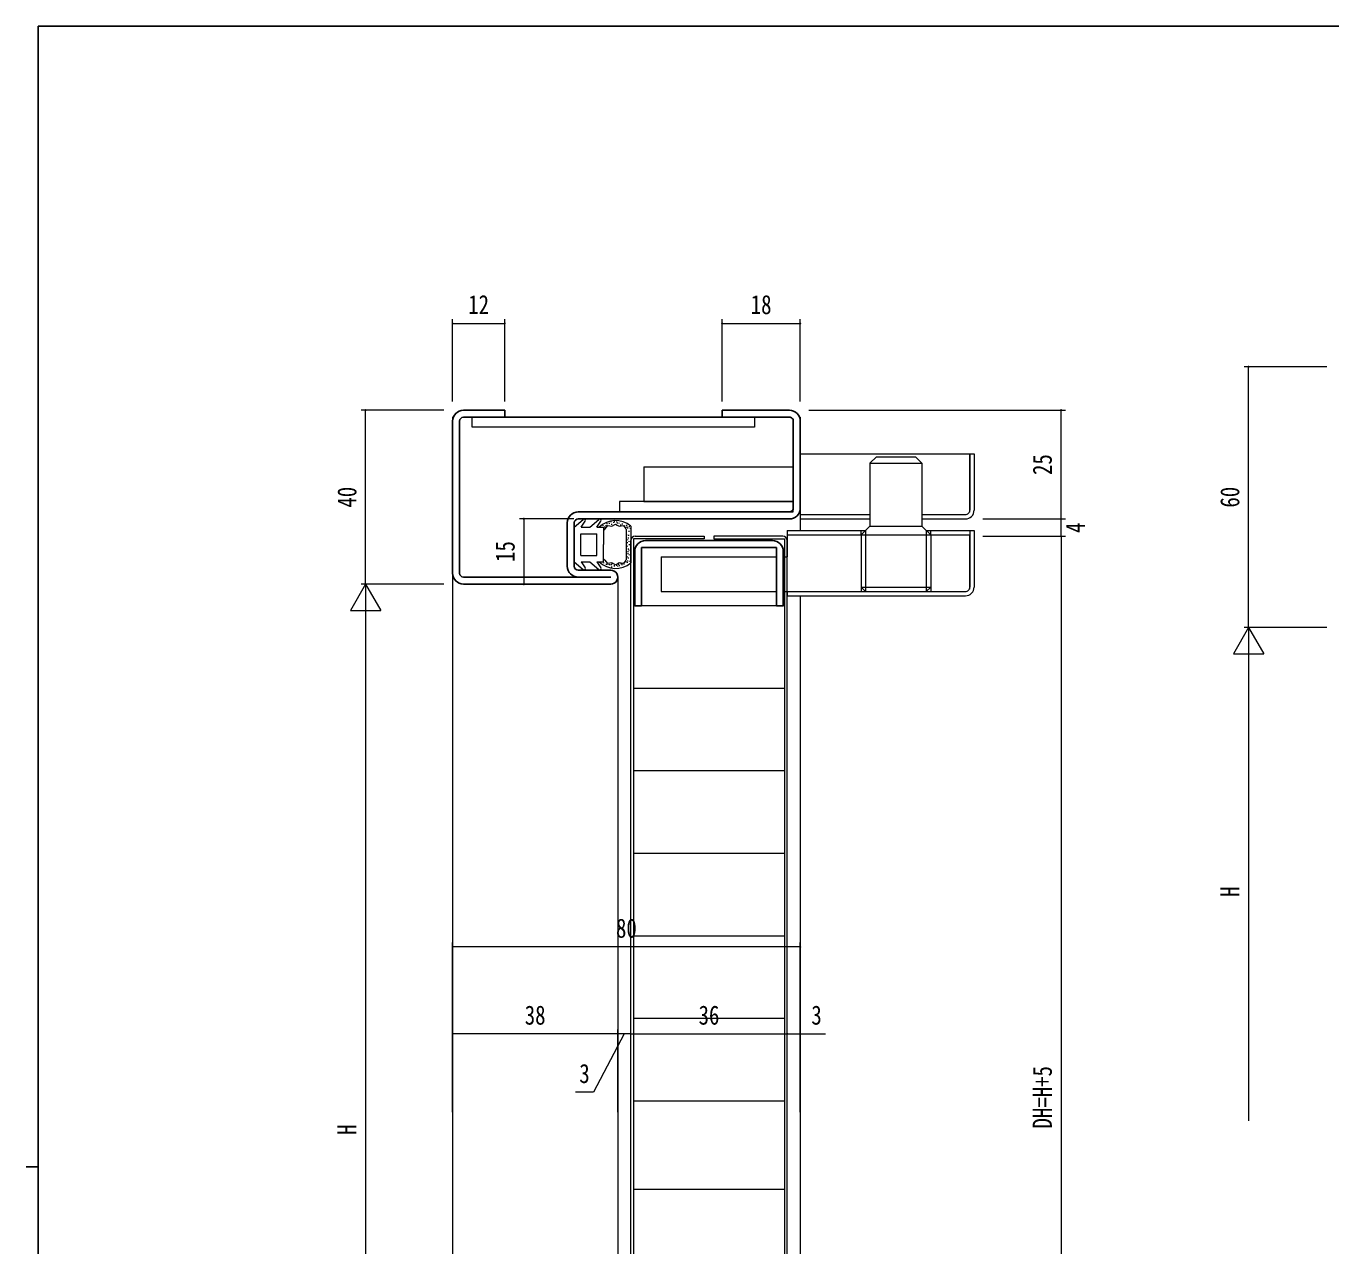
# Model space of a CAD drawing. Units: millimetres, scale not verified. Extents: x -397 to 397, y -282 to 282.
# Drawn here: x -396.7 to -96.5, y -1.4 to 279.3 of the extents above; entities that cross this region are included whole.
import ezdxf
from ezdxf.enums import TextEntityAlignment as Align

# ---------------------------------------------------------------- set-up
doc = ezdxf.new("R2010")
doc.units = ezdxf.units.MM
doc.header["$LTSCALE"] = 2
doc.layers.add('0-2_YKK_11', color=7, linetype='Continuous')
doc.layers.add('0-7_YKK_ZWAK', color=7, linetype='Continuous')
for name, color, linetype, lineweight in [('0-3_YKK_12', 2, 'Continuous', 18), ('0-4_YKK_13', 4, 'Continuous', 18), ('0-6_YKK_D', 6, 'Continuous', 18)]:
    doc.layers.add(name, color=color, linetype=linetype, lineweight=lineweight)
doc.styles.add('ＭＳ ゴシック', font='')
doc.styles.get('ＭＳ ゴシック').set_extended_font_data('MS Gothic')

msp = doc.modelspace()

# ---------------------------------------------------------------- linework, layer by layer
at = {"layer": '0-2_YKK_11'}
for p, q in [((-286.571, 190.897), (-296.071, 190.897)), ((-296.071, 189.297), (-286.571, 189.297)), ((-286.571, 189.297), (-286.571, 190.897)), ((-236.571, 190.897), (-236.571, 189.297)), ((-221.071, 190.897), (-236.571, 190.897)), ((-236.571, 189.297), (-221.071, 189.297)), ((-298.571, 188.397), (-298.571, 153.397)), ((-296.971, 153.397), (-296.971, 188.397)), ((-220.171, 188.397), (-220.171, 168.397)), ((-218.571, 168.397), (-218.571, 188.397)), ((-221.071, 167.497), (-269.671, 167.497)), ((-269.671, 165.897), (-221.071, 165.897)), ((-272.171, 164.997), (-272.171, 154.997)), ((-270.571, 154.997), (-270.571, 164.997)), ((-255.071, 145.898), (-255.071, 159.298)), ((-255.071, 159.298), (-224.071, 159.298)), ((-224.971, 160.898), (-254.171, 160.898)), ((-224.071, 159.298), (-224.071, 145.898)), ((-256.671, 158.398), (-256.671, 145.898)), ((-222.471, 145.898), (-222.471, 158.398)), ((-262.171, 154.097), (-269.671, 154.097)), ((-262.171, 152.497), (-296.071, 152.497)), ((-296.071, 150.897), (-262.171, 150.897)), ((-256.671, 145.898), (-255.071, 145.898)), ((-224.071, 145.898), (-222.471, 145.898))]:
    msp.add_line(p, q, dxfattribs=at)
for centre, radius, start, end in [((-296.071, 188.397), 2.5, 90.00002, 180), ((-296.071, 188.397), 0.9, 90.00002, 180), ((-221.071, 188.397), 2.5, 359.99998, 90.00002), ((-221.071, 188.397), 0.9, 359.99998, 90.00002), ((-221.071, 168.397), 0.9, 270, 359.99998), ((-221.071, 168.397), 2.5, 270, 0.00033), ((-269.671, 164.997), 2.5, 90.00002, 180), ((-269.671, 164.997), 0.9, 90.00002, 180), ((-254.171, 158.398), 2.5, 90.00001, 179.99999), ((-224.971, 158.398), 2.5, 0.00001, 89.99999), ((-296.071, 153.397), 2.5, 180, 270), ((-296.071, 153.397), 0.9, 180, 270), ((-269.671, 154.997), 2.5, 180, 270), ((-269.671, 154.997), 0.9, 180, 269.99901), ((-262.171, 152.497), 1.6, 270, 90.00054)]:
    msp.add_arc(centre, radius, start, end, dxfattribs=at)
at = {"layer": '0-3_YKK_12'}
for p, q in [((-298.571, 189.297), (-298.571, -119.103)), ((-298.403, 189.297), (-298.571, 189.297)), ((-221.071, 189.297), (-296.071, 189.297)), ((-218.571, 189.297), (-218.738, 189.297)), ((-218.571, 189.297), (-218.571, 163.198)), ((-260.571, 152.497), (-260.571, -119.103))]:
    msp.add_line(p, q, dxfattribs=at)
msp.add_lwpolyline([(-218.571, 148.198), (-218.571, -119.103), (-298.571, -119.103)], dxfattribs=at)
at = {"layer": '0-4_YKK_13'}
for p, q in [((-294.071, 189.297), (-229.071, 189.297)), ((-294.071, 186.997), (-294.071, 189.297)), ((-229.071, 189.297), (-229.071, 186.997)), ((-229.071, 186.997), (-294.071, 186.997)), ((-218.571, 180.898), (-178.571, 180.898)), ((-218.571, 180.898), (-218.571, 177.898)), ((-201.071, 180.198), (-202.571, 178.698)), ((-201.071, 180.198), (-192.071, 180.198)), ((-192.071, 180.198), (-190.571, 178.698)), ((-179.671, 180.898), (-179.671, 167.462)), ((-179.571, 180.898), (-179.571, 167.898)), ((-178.571, 180.898), (-178.571, 167.898)), ((-254.571, 177.898), (-254.571, 169.898)), ((-254.571, 177.898), (-220.171, 177.898)), ((-202.571, 178.698), (-202.571, 164.198)), ((-202.571, 178.698), (-190.571, 178.698)), ((-190.571, 178.698), (-190.571, 164.198)), ((-220.171, 169.897), (-260.171, 169.897)), ((-260.171, 169.897), (-260.171, 167.497)), ((-254.571, 169.898), (-220.171, 169.898)), ((-220.171, 167.497), (-220.171, 169.897)), ((-218.571, 169.898), (-218.571, 165.898)), ((-270.571, 163.997), (-268.492, 165.742)), ((-268.952, 163.997), (-268.05, 165.345)), ((-266.971, 163.997), (-264.892, 165.742)), ((-265.352, 163.997), (-264.45, 165.345)), ((-262.054, 165.117), (-262.054, 165.317)), ((-261.445, 164.962), (-261.445, 165.162)), ((-261.302, 165.164), (-261.302, 165.364)), ((-260.765, 165.129), (-260.765, 165.329)), ((-260.171, 167.497), (-220.171, 167.497)), ((-218.571, 166.898), (-202.571, 166.898)), ((-218.571, 165.898), (-202.571, 165.898)), ((-190.571, 166.898), (-180.571, 166.898)), ((-190.571, 165.898), (-180.571, 165.898)), ((-270.571, 163.997), (-270.571, 155.997)), ((-268.952, 163.997), (-266.971, 163.997)), ((-265.371, 157.497), (-265.371, 162.497)), ((-265.352, 163.997), (-263.871, 163.997)), ((-263.91, 164.278), (-263.91, 164.478)), ((-263.871, 163.997), (-263.871, 159.997)), ((-263.535, 163.926), (-263.535, 164.126)), ((-263.207, 164.22), (-263.207, 164.42)), ((-263.031, 164.701), (-263.031, 164.901)), ((-262.468, 164.759), (-262.468, 164.959)), ((-261.946, 164.556), (-261.946, 164.756)), ((-260.622, 164.83), (-260.622, 165.03)), ((-260.205, 164.806), (-260.205, 165.006)), ((-259.871, 164.389), (-259.871, 164.589)), ((-259.489, 164.604), (-259.489, 164.804)), ((-258.952, 164.198), (-258.952, 164.398)), ((-258.714, 163.793), (-258.714, 163.993)), ((-258.571, 156.478), (-258.571, 163.517)), ((-258.475, 164.329), (-258.475, 164.529)), ((-258.444, 162.081), (-258.444, 162.281)), ((-258.368, 163.912), (-258.368, 164.112)), ((-258.265, 163.725), (-258.265, 163.925)), ((-258.051, 162.009), (-258.051, 162.209)), ((-257.979, 162.921), (-257.979, 163.121)), ((-257.867, 164.031), (-257.867, 164.231)), ((-257.604, 163.602), (-257.604, 163.802)), ((-257.571, 164.24), (-257.571, 155.755)), ((-221.571, 163.198), (-221.571, 157.198)), ((-221.571, 163.198), (-203.571, 163.198)), ((-204.571, 162.198), (-202.571, 164.198)), ((-204.571, 162.198), (-204.571, 163.198)), ((-204.571, 162.198), (-204.571, 150.198)), ((-203.571, 163.198), (-203.571, 149.198)), ((-202.571, 164.198), (-190.571, 164.198)), ((-188.571, 162.198), (-190.571, 164.198)), ((-189.571, 163.198), (-178.571, 163.198)), ((-189.571, 163.198), (-189.571, 149.198)), ((-188.571, 162.198), (-188.571, 163.198)), ((-188.571, 162.198), (-188.571, 150.198)), ((-179.571, 163.198), (-179.571, 150.198)), ((-178.571, 163.198), (-178.571, 150.198)), ((-263.871, 155.997), (-263.871, 159.997)), ((-258.301, 160.312), (-258.301, 160.512)), ((-258.301, 159.525), (-258.301, 159.725)), ((-258.247, 160.991), (-258.247, 161.191)), ((-258.104, 161.42), (-258.104, 161.62)), ((-257.961, 160.597), (-257.961, 160.797)), ((-257.89, 159.865), (-257.89, 160.065)), ((-257.571, -91.903), (-257.571, 160.897)), ((-256.571, 161.897), (-240.671, 161.897)), ((-222.571, 161.897), (-238.471, 161.897)), ((-221.571, -92.103), (-221.571, 160.897)), ((-269.071, 157.497), (-265.371, 157.497)), ((-258.654, 155.955), (-258.654, 156.155)), ((-258.354, 157.077), (-258.354, 157.277)), ((-258.272, 156.11), (-258.272, 156.31)), ((-258.158, 158.238), (-258.158, 158.438)), ((-258.14, 157.791), (-258.14, 157.991)), ((-258.068, 158.864), (-258.068, 159.064)), ((-258.068, 156.791), (-258.068, 156.991)), ((-257.925, 158.596), (-257.925, 158.796)), ((-257.872, 157.523), (-257.872, 157.723)), ((-257.724, 156.015), (-257.724, 156.215)), ((-250.571, 157.198), (-250.571, 149.198)), ((-250.571, 157.198), (-224.071, 157.198)), ((-222.471, 157.198), (-221.571, 157.198)), ((-270.571, 155.997), (-268.492, 154.253)), ((-268.952, 155.997), (-268.05, 154.65)), ((-268.952, 155.997), (-266.971, 155.997)), ((-266.971, 155.997), (-264.892, 154.253)), ((-265.352, 155.997), (-264.45, 154.65)), ((-265.352, 155.997), (-263.871, 155.997)), ((-263.805, 155.68), (-263.805, 155.88)), ((-263.183, 155.352), (-263.183, 155.552)), ((-262.796, 155.293), (-262.796, 155.493)), ((-262.374, 155.246), (-262.374, 155.446)), ((-262.042, 155.252), (-262.042, 155.452)), ((-261.958, 154.715), (-261.958, 154.915)), ((-261.875, 155.478), (-261.875, 155.678)), ((-261.35, 155.085), (-261.35, 155.285)), ((-261.326, 154.906), (-261.326, 155.106)), ((-260.754, 155.12), (-260.754, 155.32)), ((-260.563, 154.918), (-260.563, 155.118)), ((-260.3, 155.323), (-260.3, 155.523)), ((-260.169, 155.049), (-260.169, 155.249)), ((-259.799, 155.454), (-259.799, 155.654)), ((-259.573, 155.216), (-259.573, 155.416)), ((-259.561, 155.49), (-259.561, 155.69)), ((-259.095, 155.431), (-259.095, 155.631)), ((-258.356, 155.765), (-258.356, 155.965)), ((-204.571, 150.198), (-188.571, 150.198)), ((-203.571, 149.198), (-204.571, 150.198)), ((-204.571, 150.198), (-204.571, 149.198)), ((-188.571, 150.198), (-189.571, 149.198)), ((-188.571, 150.198), (-188.571, 149.198)), ((-250.571, 149.198), (-224.071, 149.198)), ((-222.471, 149.198), (-180.571, 149.198)), ((-221.571, 149.198), (-221.571, 148.198)), ((-221.571, 148.198), (-180.571, 148.198)), ((-222.171, 145.898), (-256.971, 145.898)), ((-222.171, 126.898), (-256.971, 126.898)), ((-222.171, 107.898), (-256.971, 107.898)), ((-222.171, 88.898), (-256.971, 88.898)), ((-222.171, 69.898), (-256.971, 69.898)), ((-222.171, 50.898), (-256.971, 50.898)), ((-222.171, 31.898), (-256.971, 31.898)), ((-222.171, 11.597), (-256.971, 11.597))]:
    msp.add_line(p, q, dxfattribs=at)
for points in [[(-269.071, 157.497), (-269.071, 162.497), (-265.371, 162.497)], [(-263.46, 163.573), (-262.869, 164.34), (-261.91, 164.215), (-261.071, 164.697), (-260.675, 164.477), (-260.232, 164.215), (-259.272, 164.34), (-258.682, 163.573)], [(-221.571, 162.198), (-179.671, 162.198), (-179.671, 149.762)], [(-240.671, 161.897), (-240.671, 161.297), (-256.971, 161.297), (-256.971, -92.003)], [(-238.471, 161.897), (-238.471, 161.297), (-222.171, 161.297), (-222.171, -92.503)], [(-258.682, 156.422), (-259.272, 155.655), (-260.232, 155.78), (-260.675, 155.518), (-261.071, 155.297), (-261.91, 155.78), (-262.869, 155.655), (-263.46, 156.422)]]:
    msp.add_lwpolyline(points, dxfattribs=at)
for centre, radius, start, end in [((-268.299, 165.512), 0.3, 326.21114, 130.00244), ((-264.699, 165.512), 0.3, 326.21114, 130.00244), ((-261.071, 159.997), 5.5, 50.48037, 133.34176), ((-180.571, 167.898), 2, 269.99998, 0.00002), ((-180.571, 167.898), 1, 269.99998, 0.00002), ((-261.071, 159.997), 4.3, 123.7501, 130.62949), ((-256.571, 160.897), 1, 90, 180), ((-222.571, 160.897), 1, 0, 90), ((-261.071, 159.997), 4.3, 229.37072, 236.2501), ((-268.299, 154.483), 0.3, 229.99756, 33.78886), ((-264.699, 154.483), 0.3, 229.99756, 33.78886), ((-261.071, 159.997), 5.5, 226.65825, 309.51964), ((-180.571, 150.198), 1, 269.99998, 0.00002), ((-180.571, 150.198), 2, 269.99998, 0.00002)]:
    msp.add_arc(centre, radius, start, end, dxfattribs=at)
at = {"layer": '0-6_YKK_D'}
for p, q in [((-298.571, 192.897), (-298.571, 211.897)), ((-298.571, 210.897), (-286.571, 210.897)), ((-286.571, 192.897), (-286.571, 211.897)), ((-236.571, 192.897), (-236.571, 211.897)), ((-236.571, 210.897), (-218.571, 210.897)), ((-218.571, 192.897), (-218.571, 211.897)), ((-97.429, 200.897), (-116.429, 200.897)), ((-115.429, 140.897), (-115.429, 200.897)), ((-300.571, 190.897), (-319.571, 190.897)), ((-318.571, 150.897), (-318.571, 190.897)), ((-216.571, 190.897), (-157.57, 190.897)), ((-158.57, 165.897), (-158.57, 190.897)), ((-270.671, 165.897), (-283.171, 165.897)), ((-282.171, 165.897), (-282.171, 150.897)), ((-176.57, 165.897), (-157.57, 165.897)), ((-176.57, 165.897), (-157.57, 165.897)), ((-158.57, 161.897), (-158.57, 165.897)), ((-176.57, 161.897), (-157.57, 161.897)), ((-166.571, 161.897), (-157.57, 161.897)), ((-158.57, 161.897), (-158.57, -93.103)), ((-318.571, 150.897), (-322.071, 144.835)), ((-300.571, 150.897), (-319.571, 150.897)), ((-300.571, 150.897), (-319.571, 150.897)), ((-318.571, 150.897), (-318.571, 138.773)), ((-318.571, 150.897), (-315.071, 144.835)), ((-263.171, 150.897), (-283.171, 150.897)), ((-322.071, 144.835), (-315.071, 144.835)), ((-318.571, 143.897), (-318.571, -92.103)), ((-115.429, 140.897), (-118.929, 134.835)), ((-97.429, 140.897), (-116.429, 140.897)), ((-97.429, 140.897), (-116.429, 140.897)), ((-115.429, 140.897), (-115.429, 128.773)), ((-115.429, 140.897), (-111.929, 134.835)), ((-118.929, 134.835), (-111.929, 134.835)), ((-115.429, 133.897), (-115.429, 27.397)), ((-298.571, 29.397), (-298.571, 68.397)), ((-218.571, 67.397), (-298.571, 67.397)), ((-218.571, 29.397), (-218.571, 68.397)), ((-298.571, 29.397), (-298.571, 48.397)), ((-260.571, 29.397), (-260.571, 48.397)), ((-260.571, 29.397), (-260.571, 48.397)), ((-257.571, 29.397), (-257.571, 48.397)), ((-257.571, 29.397), (-257.571, 48.397)), ((-221.571, 29.397), (-221.571, 48.397)), ((-221.571, 29.397), (-221.571, 48.397)), ((-218.571, 29.397), (-218.571, 48.397)), ((-260.571, 47.397), (-298.571, 47.397)), ((-259.071, 47.397), (-266.173, 33.959)), ((-257.571, 47.397), (-260.571, 47.397)), ((-257.571, 47.397), (-221.571, 47.397)), ((-221.571, 47.397), (-218.571, 47.397)), ((-218.571, 47.397), (-212.785, 47.397)), ((-266.173, 33.959), (-270.258, 33.959))]:
    msp.add_line(p, q, dxfattribs=at)
for centre, start, end in [((-298.571, 210.897), 0, 180), ((-298.571, 210.897), 180, 0), ((-286.571, 210.897), 0, 180), ((-286.571, 210.897), 180, 0), ((-236.571, 210.897), 0, 180), ((-236.571, 210.897), 180, 0), ((-218.571, 210.897), 0, 180), ((-218.571, 210.897), 180, 0), ((-115.429, 200.897), 90, 270), ((-115.429, 200.897), 270, 90), ((-318.571, 190.897), 90, 270), ((-318.571, 190.897), 270, 90), ((-158.57, 190.897), 90, 270), ((-158.57, 190.897), 270, 90), ((-282.171, 165.897), 90, 270), ((-282.171, 165.897), 270, 90), ((-158.57, 165.897), 90, 270), ((-158.57, 165.897), 90, 270), ((-158.57, 165.897), 270, 90), ((-158.57, 165.897), 270, 90), ((-158.57, 161.897), 90, 270), ((-158.57, 161.897), 90, 270), ((-158.57, 161.897), 270, 90), ((-158.57, 161.897), 270, 90), ((-282.171, 150.897), 90, 270), ((-282.171, 150.897), 270, 90), ((-298.571, 67.397), 0, 180), ((-298.571, 67.397), 180, 0), ((-218.571, 67.397), 0, 180), ((-218.571, 67.397), 180, 0), ((-298.571, 47.397), 0, 180), ((-298.571, 47.397), 180, 0), ((-260.571, 47.397), 0, 180), ((-260.571, 47.397), 0, 180), ((-260.571, 47.397), 180, 0), ((-260.571, 47.397), 180, 0), ((-257.571, 47.397), 0, 180), ((-257.571, 47.397), 0, 180), ((-257.571, 47.397), 180, 0), ((-257.571, 47.397), 180, 0), ((-221.571, 47.397), 0, 180), ((-221.571, 47.397), 0, 180), ((-221.571, 47.397), 180, 0), ((-221.571, 47.397), 180, 0), ((-218.571, 47.397), 0, 180), ((-218.571, 47.397), 180, 0)]:
    msp.add_arc(centre, 0.106, start, end, dxfattribs=at)
at = {"layer": '0-7_YKK_ZWAK'}
for p, q in [((376.1, 279.3), (-393.9, 279.3)), ((-393.9, -245.7), (-393.9, 279.3)), ((-396.7, 16.8), (-393.9, 16.8))]:
    msp.add_line(p, q, dxfattribs=at)

# ---------------------------------------------------------------- texts
at = {"layer": '0-6_YKK_D', "style": 'ＭＳ ゴシック', "width": 0.8}
for s, p in [('12', (-294.971, 211.697)), ('18', (-229.971, 211.697)), ('80', (-260.971, 68.197)), ('38', (-281.971, 48.197)), ('36', (-241.971, 48.197)), ('3', (-216.028, 48.197)), ('3', (-269.415, 34.759))]:
    msp.add_text(s, height=4.399, dxfattribs=at).set_placement(p, align=Align.BOTTOM_LEFT)
for s, p in [('25', (-159.37, 175.997)), ('40', (-319.371, 168.497)), ('60', (-116.229, 168.497)), ('4', (-151.77, 162.66)), ('15', (-282.971, 155.997)), ('H', (-116.229, 78.922)), ('DH=H+5', (-159.37, 25.622)), ('H', (-319.371, 24.172))]:
    msp.add_text(s, height=4.399, rotation=90, dxfattribs=at).set_placement(p, align=Align.BOTTOM_LEFT)

doc.saveas('drawing.dxf')
